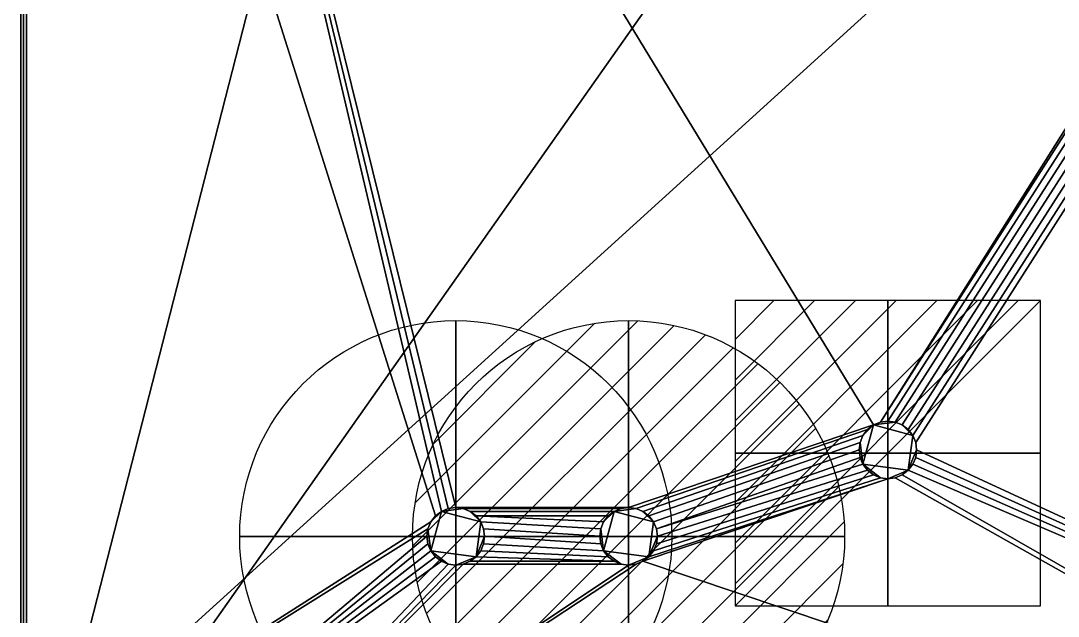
# Model space of a CAD drawing. Header units: millimetres. Extents: x -1 to 1080, y -1245 to 0.
# Drawn here: x 0 to 360.2, y -581.7 to -374.9 of the extents above; entities that cross this region are included whole.
import ezdxf

# ---------------------------------------------------------------- set-up
doc = ezdxf.new("R2010")
doc.units = ezdxf.units.MM
for name, color, linetype in [('IQ_200_2D', 1, 'Continuous'), ('IQ_200_3D', 1, 'Continuous'), ('IQ_204_3D', 7, 'Continuous')]:
    doc.layers.add(name, color=color, linetype=linetype)
for name, color, linetype, lineweight in [('IQ_CON_COLDWATER_INT', 7, 'Continuous', 25), ('IQ_CON_ELECTRICITY_INT', 7, 'Continuous', 25), ('IQ_CON_HOTWATER_INT', 7, 'Continuous', 25)]:
    doc.layers.add(name, color=color, linetype=linetype, lineweight=lineweight)
doc.layers.add('IQ_CURTAIN_3D', color=7, linetype='Continuous', transparency=0.9)

# ---------------------------------------------------------------- blocks, each defined once
blk = doc.blocks.new('*X2')
at = {"color": 0}
for p, q in [((286.774344, 2204.447934), (296.618251, 2214.291842)), ((286.774344, 2205.862148), (295.204037, 2214.291842)), ((286.774344, 2207.276361), (293.789824, 2214.291842)), ((286.774344, 2208.690575), (292.37561, 2214.291842)), ((286.774344, 2210.104788), (290.961397, 2214.291842)), ((286.774344, 2211.519002), (289.547183, 2214.291842)), ((286.774344, 2212.933216), (288.13297, 2214.291842))]:
    blk.add_line(p, q, dxfattribs=at)
blk = doc.blocks.new('electricity')
for p, q in [((2.121, 2.121), (-2.121, 2.121)), ((-2.121, 2.121), (-2.121, -2.121)), ((-2.121, -2.121), (2.121, 2.121)), ((2.121, -2.121), (2.121, 2.121)), ((-2.121, -2.121), (2.121, -2.121))]:
    blk.add_line(p, q)
at = {"extrusion": (-1, 0, 0)}
for p, q in [((0, -2.121, 2.121), (0, 2.121, 2.121)), ((0, 2.121, -2.121), (0, -2.121, -2.121)), ((0, 2.121, 2.121), (0, 2.121, -2.121)), ((0, 2.121, -2.121), (0, -2.121, 2.121)), ((0, -2.121, -2.121), (0, -2.121, 2.121))]:
    blk.add_line(p, q, dxfattribs=at)
at = {"extrusion": (0, -1, 0)}
for p, q in [((2.121, 0, 2.121), (-2.121, 0, 2.121)), ((-2.121, 0, -2.121), (2.121, 0, -2.121)), ((-2.121, 0, 2.121), (-2.121, 0, -2.121)), ((-2.121, 0, -2.121), (2.121, 0, 2.121)), ((2.121, 0, -2.121), (2.121, 0, 2.121))]:
    blk.add_line(p, q, dxfattribs=at)
at = {"xscale": 0.4000000000000909, "yscale": 0.4000000000000909, "zscale": 0.4000000000000909}
blk.add_blockref('*X2', (-116.831, -883.595), dxfattribs=at)
at = {"extrusion": (-1, 0, 0), "xscale": 0.3999999999999773, "yscale": 0.3999999999999773, "zscale": 0.3999999999999773}
blk.add_blockref('*X2', (-116.831, -883.595), dxfattribs=at)
at = {"extrusion": (0, -1, 0), "xscale": 0.4000000000000909, "yscale": 0.4000000000000909, "zscale": 0.4000000000000909}
blk.add_blockref('*X2', (-116.831, -883.595), dxfattribs=at)
blk = doc.blocks.new('coldwater')
blk.add_circle((0, 0), 3)
at = {"extrusion": (-1, 0, 0)}
blk.add_circle((0, 0), 3, dxfattribs=at)
at = {"extrusion": (0, -1, 0)}
blk.add_circle((0, 0), 3, dxfattribs=at)
blk = doc.blocks.new('*X6')
at = {"color": 0}
for p, q in [((134.076, 2208.727), (141.893, 2216.545)), ((134.162, 2210.227), (140.393, 2216.459)), ((134.237, 2207.474), (143.147, 2216.384)), ((134.56, 2206.383), (144.238, 2216.061)), ((134.798, 2212.278), (138.342, 2215.822)), ((135.008, 2205.417), (145.203, 2215.612)), ((135.564, 2204.558), (146.062, 2215.057)), ((136.217, 2203.797), (146.823, 2214.403)), ((136.965, 2203.131), (147.489, 2213.655)), ((137.81, 2202.562), (148.059, 2212.811)), ((138.76, 2202.097), (148.523, 2211.861)), ((139.832, 2201.755), (148.865, 2210.788)), ((141.06, 2201.569), (149.052, 2209.561)), ((142.517, 2201.612), (149.009, 2208.104)), ((144.444, 2202.124), (148.496, 2206.177))]:
    blk.add_line(p, q, dxfattribs=at)
blk = doc.blocks.new('hotwater')
blk.add_line((3, 0), (3, 0))
blk.add_circle((0, 0), 3)
at = {"extrusion": (-1, 0, 0)}
blk.add_circle((0, 0), 3, dxfattribs=at)
at = {"extrusion": (0, -1, 0)}
blk.add_circle((0, 0), 3, dxfattribs=at)
at = {"xscale": 0.4000000000000909, "yscale": 0.4000000000000909, "zscale": 0.4000000000000909}
blk.add_blockref('*X6', (-56.628, -883.621), dxfattribs=at)
at = {"extrusion": (-1, 0, 0), "xscale": 0.3999999999999773, "yscale": 0.3999999999999773, "zscale": 0.3999999999999773}
blk.add_blockref('*X6', (-56.628, -883.621), dxfattribs=at)
at = {"extrusion": (0, -1, 0), "xscale": 0.4000000000000909, "yscale": 0.4000000000000909, "zscale": 0.4000000000000909}
blk.add_blockref('*X6', (-56.628, -883.621), dxfattribs=at)

msp = doc.modelspace()

# ---------------------------------------------------------------- linework, layer by layer
at = {"layer": 'IQ_200_2D', "linetype": 'Continuous'}
msp.add_line((0, -54), (0, -679), dxfattribs=at)
at = {"layer": 'IQ_CURTAIN_3D'}
for p, q in [((0, -420.25, 898.97), (0, -420.25, 1369.03)), ((0, -482.75, 898.97), (0, -482.75, 1369.03)), ((0, -545.25, 898.97), (0, -545.25, 1369.03))]:
    msp.add_line(p, q, dxfattribs=at)

# ---------------------------------------------------------------- block references
at = {"layer": 'IQ_CON_COLDWATER_INT', "xscale": 25, "yscale": 25, "zscale": 25}
msp.add_blockref('coldwater', (151, -554), dxfattribs=at)
at = {"layer": 'IQ_CON_ELECTRICITY_INT', "xscale": 25, "yscale": 25, "zscale": 25}
msp.add_blockref('electricity', (301, -525), dxfattribs=at)
at = {"layer": 'IQ_CON_HOTWATER_INT', "xscale": 25, "yscale": 25, "zscale": 25}
msp.add_blockref('hotwater', (211, -554), dxfattribs=at)

# ---------------------------------------------------------------- meshes
at = {"layer": 'IQ_200_3D'}
mesh = msp.add_polyface(dxfattribs=at)
corners = [(0, -54, 1450), (0, -679, 1450), (600, -679, 1450), (600, -54, 1450), (440, -54, 1450), (386, 0, 1450), (214, 0, 1450), (160, -54, 1450)]
mesh.append_faces([[corners[k] for k in face] for face in [(4, 1, 2, 3), (1, 7, 0), (7, 5, 6)]], dxfattribs={"vtx0": -1})
mesh.append_faces([[corners[k] for k in face] for face in [(4, 5, 7, 1)]], dxfattribs={"vtx1": -1, "vtx2": -1, "vtx3": -1})
mesh = msp.add_polyface(dxfattribs=at)
corners = [(600, -54, 725), (600, -679, 725), (560, -679, 725), (560, -725, 725), (40, -725, 725), (40, -679, 725), (0, -679, 725), (0, -54, 725), (160, -54, 725), (214, 0, 725), (386, 0, 725), (440, -54, 725), (1, -639, 725), (40, -639, 725), (40, -678, 725), (560, -678, 725), (560, -639, 725), (599, -639, 725), (599, -94, 725), (560, -94, 725), (560, -55, 725), (40, -55, 725), (40, -94, 725), (1, -94, 725)]
mesh.append_faces([[corners[k] for k in face] for face in [(11, 8, 9, 10)]], dxfattribs={"vtx0": -1})
mesh.append_faces([[corners[k] for k in face] for face in [(23, 7, 21, 22), (20, 0, 18, 19)]], dxfattribs={"vtx0": -1, "vtx1": -1})
mesh.append_faces([[corners[k] for k in face] for face in [(6, 12, 14, 5)]], dxfattribs={"vtx0": -1, "vtx1": -1, "vtx2": -1})
mesh.append_faces([[corners[k] for k in face] for face in [(20, 8, 11, 0)]], dxfattribs={"vtx0": -1, "vtx1": -1, "vtx3": -1})
mesh.append_faces([[corners[k] for k in face] for face in [(7, 23, 12, 6), (8, 20, 21, 7)]], dxfattribs={"vtx0": -1, "vtx2": -1})
mesh.append_faces([[corners[k] for k in face] for face in [(2, 4, 5, 15)]], dxfattribs={"vtx0": -1, "vtx2": -1, "vtx3": -1})
mesh.append_faces([[corners[k] for k in face] for face in [(13, 14, 12)]], dxfattribs={"vtx1": -1})
mesh.append_faces([[corners[k] for k in face] for face in [(14, 15, 5)]], dxfattribs={"vtx1": -1, "vtx2": -1})
mesh.append_faces([[corners[k] for k in face] for face in [(1, 2, 15, 17)]], dxfattribs={"vtx1": -1, "vtx2": -1, "vtx3": -1})
mesh.append_faces([[corners[k] for k in face] for face in [(17, 18, 0, 1)]], dxfattribs={"vtx1": -1, "vtx3": -1})
mesh.append_faces([[corners[k] for k in face] for face in [(15, 16, 17), (2, 3, 4)]], dxfattribs={"vtx2": -1})
mesh = msp.add_polyface(dxfattribs=at)
corners = [(0, -54, 1450), (0, -679, 1450), (0, -679, 725), (0, -54, 725), (0, -639, 850), (0, -639, 1370), (0, -94, 1370), (0, -94, 850)]
mesh.append_faces([[corners[k] for k in face] for face in [(0, 6, 5, 1), (3, 7, 6, 0)]], dxfattribs={"vtx0": -1, "vtx2": -1})
mesh.append_faces([[corners[k] for k in face] for face in [(2, 1, 5, 4), (3, 2, 4, 7)]], dxfattribs={"vtx1": -1, "vtx3": -1})
mesh = msp.add_polyface(dxfattribs=at)
corners = [(1, -639, 201.37), (1, -94, 201.37), (40, -94, 201.37), (40, -55, 201.37), (560, -55, 201.37), (560, -94, 201.37), (599, -94, 201.37), (599, -639, 201.37), (560, -639, 201.37), (560, -678, 201.37), (40, -678, 201.37), (40, -639, 201.37), (141, -553.9, 201.37), (141.34, -556.49, 201.37), (142.34, -558.9, 201.37), (143.93, -560.97, 201.37), (146, -562.56, 201.37), (148.41, -563.56, 201.37), (151, -563.9, 201.37), (153.59, -563.56, 201.37), (156, -562.56, 201.37), (158.07, -560.97, 201.37), (159.66, -558.9, 201.37), (160.66, -556.49, 201.37), (161, -553.9, 201.37), (160.66, -551.31, 201.37), (159.66, -548.9, 201.37), (158.07, -546.83, 201.37), (156, -545.24, 201.37), (153.59, -544.24, 201.37), (151, -543.9, 201.37), (148.41, -544.24, 201.37), (146, -545.24, 201.37), (143.93, -546.83, 201.37), (142.34, -548.9, 201.37), (141.34, -551.31, 201.37), (201, -553.9, 201.37), (201.34, -556.49, 201.37), (202.34, -558.9, 201.37), (203.93, -560.97, 201.37), (206, -562.56, 201.37), (208.41, -563.56, 201.37), (211, -563.9, 201.37), (213.59, -563.56, 201.37), (216, -562.56, 201.37), (218.07, -560.97, 201.37), (219.66, -558.9, 201.37), (220.66, -556.49, 201.37), (221, -553.9, 201.37), (220.66, -551.31, 201.37), (219.66, -548.9, 201.37), (218.07, -546.83, 201.37), (216, -545.24, 201.37), (213.59, -544.24, 201.37), (211, -543.9, 201.37), (208.41, -544.24, 201.37), (206, -545.24, 201.37), (203.93, -546.83, 201.37), (202.34, -548.9, 201.37), (201.34, -551.31, 201.37), (291, -523.9, 201.37), (291.34, -526.49, 201.37), (292.34, -528.9, 201.37), (293.93, -530.97, 201.37), (296, -532.56, 201.37), (298.41, -533.56, 201.37), (301, -533.9, 201.37), (303.59, -533.56, 201.37), (306, -532.56, 201.37), (308.07, -530.97, 201.37), (309.66, -528.9, 201.37), (310.66, -526.49, 201.37), (311, -523.9, 201.37), (310.66, -521.31, 201.37), (309.66, -518.9, 201.37), (308.07, -516.83, 201.37), (306, -515.24, 201.37), (303.59, -514.24, 201.37), (301, -513.9, 201.37), (298.41, -514.24, 201.37), (296, -515.24, 201.37), (293.93, -516.83, 201.37), (292.34, -518.9, 201.37), (291.34, -521.31, 201.37), (447.9, -277, 201.37), (448.24, -279.59, 201.37), (449.24, -282, 201.37), (450.83, -284.07, 201.37), (452.9, -285.66, 201.37), (455.31, -286.66, 201.37), (457.9, -287, 201.37), (460.49, -286.66, 201.37), (462.9, -285.66, 201.37), (464.97, -284.07, 201.37), (466.56, -282, 201.37), (467.56, -279.59, 201.37), (467.9, -277, 201.37), (467.56, -274.41, 201.37), (466.56, -272, 201.37), (464.97, -269.93, 201.37), (462.9, -268.34, 201.37), (460.49, -267.34, 201.37), (457.9, -267, 201.37), (455.31, -267.34, 201.37), (452.9, -268.34, 201.37), (450.83, -269.93, 201.37), (449.24, -272, 201.37), (448.24, -274.41, 201.37)]
mesh.append_faces([[corners[k] for k in face] for face in [(70, 8, 69), (71, 8, 70), (62, 49, 61), (102, 5, 101), (95, 7, 94), (85, 79, 84), (92, 8, 91), (21, 40, 20), (14, 11, 13), (58, 27, 57), (35, 0, 34)]], dxfattribs={"vtx0": -1, "vtx1": -1})
mesh.append_faces([[corners[k] for k in face] for face in [(80, 2, 84, 79)]], dxfattribs={"vtx0": -1, "vtx1": -1, "vtx2": -1})
mesh.append_faces([[corners[k] for k in face] for face in [(80, 54, 30, 2)]], dxfattribs={"vtx0": -1, "vtx1": -1, "vtx2": -1, "vtx3": -1})
mesh.append_faces([[corners[k] for k in face] for face in [(50, 60, 61, 49), (52, 82, 83, 51), (54, 80, 81, 53), (51, 83, 60, 50), (104, 4, 5, 103), (6, 97, 98), (2, 107, 84), (53, 81, 82, 52), (20, 40, 41, 19), (11, 16, 17, 10), (28, 56, 57, 27), (29, 55, 56, 28), (2, 30, 31)]], dxfattribs={"vtx0": -1, "vtx2": -1})
mesh.append_faces([[corners[k] for k in face] for face in [(44, 66, 67, 9), (8, 72, 73, 91)]], dxfattribs={"vtx0": -1, "vtx2": -1, "vtx3": -1})
mesh.append_faces([[corners[k] for k in face] for face in [(67, 68, 9), (71, 72, 8), (96, 97, 6), (93, 94, 7), (100, 101, 5), (99, 100, 5), (102, 103, 5), (106, 107, 2), (42, 43, 10), (44, 45, 66), (18, 19, 10), (17, 18, 10), (15, 16, 11), (14, 15, 11), (12, 13, 11), (31, 32, 2)]], dxfattribs={"vtx1": -1, "vtx2": -1})
mesh.append_faces([[corners[k] for k in face] for face in [(41, 42, 10, 19)]], dxfattribs={"vtx1": -1, "vtx2": -1, "vtx3": -1})
mesh.append_faces([[corners[k] for k in face] for face in [(8, 9, 68, 69), (7, 8, 92, 93), (74, 75, 89, 90), (73, 74, 90, 91), (75, 76, 88, 89), (65, 66, 45, 46), (64, 65, 46, 47), (62, 63, 48, 49), (63, 64, 47, 48), (78, 79, 85, 86), (77, 78, 86, 87), (76, 77, 87, 88), (95, 96, 6, 7), (5, 6, 98, 99), (104, 105, 3, 4), (105, 106, 2, 3), (43, 44, 9, 10), (39, 40, 21, 22), (38, 39, 22, 23), (37, 38, 23, 24), (36, 37, 24, 25), (35, 12, 11, 0), (59, 36, 25, 26), (58, 59, 26, 27), (54, 55, 29, 30), (32, 33, 1, 2), (33, 34, 0, 1)]], dxfattribs={"vtx1": -1, "vtx3": -1})
mesh = msp.add_polyface(dxfattribs=at)
corners = [(0, -639, 850), (600, -639, 850), (600, -94, 850), (0, -94, 850), (0, -94, 850), (0, -94, 850), (0, -639, 850), (0, -639, 850)]
mesh.append_faces([[corners[k] for k in face] for face in [(1, 2, 7, 0), (6, 7, 4, 5)]], dxfattribs={"vtx1": -1})
mesh.append_faces([[corners[k] for k in face] for face in [(2, 3, 4, 7)]], dxfattribs={"vtx2": -1, "vtx3": -1})
mesh = msp.add_polyface(dxfattribs=at)
corners = [(0, -639, 1370), (0, -94, 1370), (600, -94, 1370), (600, -639, 1370)]
mesh.append_faces([[corners[k] for k in face] for face in [(0, 1, 2, 3)]])
mesh = msp.add_polyface(dxfattribs=at)
corners = [(1, -639, 201.37), (1, -639, 725), (1, -94, 725), (1, -94, 201.37)]
mesh.append_faces([[corners[k] for k in face] for face in [(0, 1, 2, 3)]])
at = {"layer": 'IQ_204_3D'}
mesh = msp.add_polyface(dxfattribs=at)
corners = [(291, -523.9, 173.9), (291.34, -521.31, 173.9), (292.34, -518.9, 173.9), (293.93, -516.83, 173.9), (296, -515.24, 173.9), (298.41, -514.24, 173.9), (301, -513.9, 173.9), (303.59, -514.24, 173.9), (306, -515.24, 173.9), (308.07, -516.83, 173.9), (309.66, -518.9, 173.9), (310.66, -521.31, 173.9), (311, -523.9, 173.9), (310.66, -526.49, 173.9), (309.66, -528.9, 173.9), (308.07, -530.97, 173.9), (306, -532.56, 173.9), (303.59, -533.56, 173.9), (301, -533.9, 173.9), (298.41, -533.56, 173.9), (296, -532.56, 173.9), (293.93, -530.97, 173.9), (292.34, -528.9, 173.9), (291.34, -526.49, 173.9)]
mesh.append_faces([[corners[k] for k in face] for face in [(10, 8, 9), (4, 2, 3), (15, 12, 13, 14)]], dxfattribs={"vtx0": -1})
mesh.append_faces([[corners[k] for k in face] for face in [(4, 10, 15, 22)]], dxfattribs={"vtx0": -1, "vtx1": -1, "vtx2": -1, "vtx3": -1})
mesh.append_faces([[corners[k] for k in face] for face in [(22, 1, 2, 4)]], dxfattribs={"vtx0": -1, "vtx2": -1, "vtx3": -1})
mesh.append_faces([[corners[k] for k in face] for face in [(7, 8, 10, 4), (18, 19, 22, 15)]], dxfattribs={"vtx1": -1, "vtx2": -1, "vtx3": -1})
mesh.append_faces([[corners[k] for k in face] for face in [(5, 6, 7, 4), (23, 0, 1, 22), (20, 21, 22, 19)]], dxfattribs={"vtx2": -1})
mesh.append_faces([[corners[k] for k in face] for face in [(10, 11, 12, 15)]], dxfattribs={"vtx2": -1, "vtx3": -1})
mesh.append_faces([[corners[k] for k in face] for face in [(15, 16, 17, 18)]], dxfattribs={"vtx3": -1})
mesh = msp.add_polyface(dxfattribs=at)
corners = [(311, -523.9, 173.9), (310.66, -521.31, 173.9), (309.66, -518.9, 173.9), (308.07, -516.83, 173.9), (306, -515.24, 173.9), (303.59, -514.24, 173.9), (301, -513.9, 173.9), (298.41, -514.24, 173.9), (296, -515.24, 173.9), (293.93, -516.83, 173.9), (292.34, -518.9, 173.9), (291.34, -521.31, 173.9), (291, -523.9, 173.9), (291, -523.9, 201.37), (291.34, -521.31, 201.37), (292.34, -518.9, 201.37), (293.93, -516.83, 201.37), (296, -515.24, 201.37), (298.41, -514.24, 201.37), (301, -513.9, 201.37), (303.59, -514.24, 201.37), (306, -515.24, 201.37), (308.07, -516.83, 201.37), (309.66, -518.9, 201.37), (310.66, -521.31, 201.37), (311, -523.9, 201.37)]
mesh.append_faces([[corners[k] for k in face] for face in [(0, 1, 24, 25), (13, 14, 11, 12)]], dxfattribs={"vtx1": -1})
mesh.append_faces([[corners[k] for k in face] for face in [(1, 2, 23, 24), (3, 4, 21, 22), (2, 3, 22, 23), (4, 5, 20, 21), (19, 20, 5, 6), (6, 7, 18, 19), (7, 8, 17, 18), (9, 10, 15, 16), (8, 9, 16, 17), (10, 11, 14, 15)]], dxfattribs={"vtx1": -1, "vtx3": -1})
mesh = msp.add_polyface(dxfattribs=at)
corners = [(291, -523.9, 173.9), (291.34, -526.49, 173.9), (292.34, -528.9, 173.9), (293.93, -530.97, 173.9), (296, -532.56, 173.9), (298.41, -533.56, 173.9), (301, -533.9, 173.9), (303.59, -533.56, 173.9), (306, -532.56, 173.9), (308.07, -530.97, 173.9), (309.66, -528.9, 173.9), (310.66, -526.49, 173.9), (311, -523.9, 173.9), (311, -523.9, 201.37), (310.66, -526.49, 201.37), (309.66, -528.9, 201.37), (308.07, -530.97, 201.37), (306, -532.56, 201.37), (303.59, -533.56, 201.37), (301, -533.9, 201.37), (298.41, -533.56, 201.37), (296, -532.56, 201.37), (293.93, -530.97, 201.37), (292.34, -528.9, 201.37), (291.34, -526.49, 201.37), (291, -523.9, 201.37)]
mesh.append_faces([[corners[k] for k in face] for face in [(0, 1, 24, 25), (13, 14, 11, 12)]], dxfattribs={"vtx1": -1})
mesh.append_faces([[corners[k] for k in face] for face in [(1, 2, 23, 24), (3, 4, 21, 22), (2, 3, 22, 23), (4, 5, 20, 21), (19, 20, 5, 6), (6, 7, 18, 19), (7, 8, 17, 18), (9, 10, 15, 16), (8, 9, 16, 17), (10, 11, 14, 15)]], dxfattribs={"vtx1": -1, "vtx3": -1})
mesh = msp.add_polyface(dxfattribs=at)
corners = [(141, -553.9, 173.9), (141.34, -551.31, 173.9), (142.34, -548.9, 173.9), (143.93, -546.83, 173.9), (146, -545.24, 173.9), (148.41, -544.24, 173.9), (151, -543.9, 173.9), (153.59, -544.24, 173.9), (156, -545.24, 173.9), (158.07, -546.83, 173.9), (159.66, -548.9, 173.9), (160.66, -551.31, 173.9), (161, -553.9, 173.9), (160.66, -556.49, 173.9), (159.66, -558.9, 173.9), (158.07, -560.97, 173.9), (156, -562.56, 173.9), (153.59, -563.56, 173.9), (151, -563.9, 173.9), (148.41, -563.56, 173.9), (146, -562.56, 173.9), (143.93, -560.97, 173.9), (142.34, -558.9, 173.9), (141.34, -556.49, 173.9)]
mesh.append_faces([[corners[k] for k in face] for face in [(10, 8, 9), (4, 2, 3), (15, 12, 13, 14)]], dxfattribs={"vtx0": -1})
mesh.append_faces([[corners[k] for k in face] for face in [(4, 10, 15, 22)]], dxfattribs={"vtx0": -1, "vtx1": -1, "vtx2": -1, "vtx3": -1})
mesh.append_faces([[corners[k] for k in face] for face in [(22, 1, 2, 4)]], dxfattribs={"vtx0": -1, "vtx2": -1, "vtx3": -1})
mesh.append_faces([[corners[k] for k in face] for face in [(7, 8, 10, 4), (18, 19, 22, 15)]], dxfattribs={"vtx1": -1, "vtx2": -1, "vtx3": -1})
mesh.append_faces([[corners[k] for k in face] for face in [(5, 6, 7, 4), (23, 0, 1, 22), (20, 21, 22, 19)]], dxfattribs={"vtx2": -1})
mesh.append_faces([[corners[k] for k in face] for face in [(10, 11, 12, 15)]], dxfattribs={"vtx2": -1, "vtx3": -1})
mesh.append_faces([[corners[k] for k in face] for face in [(15, 16, 17, 18)]], dxfattribs={"vtx3": -1})
mesh = msp.add_polyface(dxfattribs=at)
corners = [(161, -553.9, 173.9), (160.66, -551.31, 173.9), (159.66, -548.9, 173.9), (158.07, -546.83, 173.9), (156, -545.24, 173.9), (153.59, -544.24, 173.9), (151, -543.9, 173.9), (148.41, -544.24, 173.9), (146, -545.24, 173.9), (143.93, -546.83, 173.9), (142.34, -548.9, 173.9), (141.34, -551.31, 173.9), (141, -553.9, 173.9), (141, -553.9, 201.37), (141.34, -551.31, 201.37), (142.34, -548.9, 201.37), (143.93, -546.83, 201.37), (146, -545.24, 201.37), (148.41, -544.24, 201.37), (151, -543.9, 201.37), (153.59, -544.24, 201.37), (156, -545.24, 201.37), (158.07, -546.83, 201.37), (159.66, -548.9, 201.37), (160.66, -551.31, 201.37), (161, -553.9, 201.37)]
mesh.append_faces([[corners[k] for k in face] for face in [(0, 1, 24, 25), (13, 14, 11, 12)]], dxfattribs={"vtx1": -1})
mesh.append_faces([[corners[k] for k in face] for face in [(1, 2, 23, 24), (3, 4, 21, 22), (2, 3, 22, 23), (4, 5, 20, 21), (19, 20, 5, 6), (6, 7, 18, 19), (7, 8, 17, 18), (9, 10, 15, 16), (8, 9, 16, 17), (10, 11, 14, 15)]], dxfattribs={"vtx1": -1, "vtx3": -1})
mesh = msp.add_polyface(dxfattribs=at)
corners = [(201, -553.9, 173.9), (201.34, -551.31, 173.9), (202.34, -548.9, 173.9), (203.93, -546.83, 173.9), (206, -545.24, 173.9), (208.41, -544.24, 173.9), (211, -543.9, 173.9), (213.59, -544.24, 173.9), (216, -545.24, 173.9), (218.07, -546.83, 173.9), (219.66, -548.9, 173.9), (220.66, -551.31, 173.9), (221, -553.9, 173.9), (220.66, -556.49, 173.9), (219.66, -558.9, 173.9), (218.07, -560.97, 173.9), (216, -562.56, 173.9), (213.59, -563.56, 173.9), (211, -563.9, 173.9), (208.41, -563.56, 173.9), (206, -562.56, 173.9), (203.93, -560.97, 173.9), (202.34, -558.9, 173.9), (201.34, -556.49, 173.9)]
mesh.append_faces([[corners[k] for k in face] for face in [(10, 8, 9), (4, 2, 3), (15, 12, 13, 14)]], dxfattribs={"vtx0": -1})
mesh.append_faces([[corners[k] for k in face] for face in [(4, 10, 15, 22)]], dxfattribs={"vtx0": -1, "vtx1": -1, "vtx2": -1, "vtx3": -1})
mesh.append_faces([[corners[k] for k in face] for face in [(22, 1, 2, 4)]], dxfattribs={"vtx0": -1, "vtx2": -1, "vtx3": -1})
mesh.append_faces([[corners[k] for k in face] for face in [(7, 8, 10, 4), (18, 19, 22, 15)]], dxfattribs={"vtx1": -1, "vtx2": -1, "vtx3": -1})
mesh.append_faces([[corners[k] for k in face] for face in [(5, 6, 7, 4), (23, 0, 1, 22), (20, 21, 22, 19)]], dxfattribs={"vtx2": -1})
mesh.append_faces([[corners[k] for k in face] for face in [(10, 11, 12, 15)]], dxfattribs={"vtx2": -1, "vtx3": -1})
mesh.append_faces([[corners[k] for k in face] for face in [(15, 16, 17, 18)]], dxfattribs={"vtx3": -1})
mesh = msp.add_polyface(dxfattribs=at)
corners = [(221, -553.9, 173.9), (220.66, -551.31, 173.9), (219.66, -548.9, 173.9), (218.07, -546.83, 173.9), (216, -545.24, 173.9), (213.59, -544.24, 173.9), (211, -543.9, 173.9), (208.41, -544.24, 173.9), (206, -545.24, 173.9), (203.93, -546.83, 173.9), (202.34, -548.9, 173.9), (201.34, -551.31, 173.9), (201, -553.9, 173.9), (201, -553.9, 201.37), (201.34, -551.31, 201.37), (202.34, -548.9, 201.37), (203.93, -546.83, 201.37), (206, -545.24, 201.37), (208.41, -544.24, 201.37), (211, -543.9, 201.37), (213.59, -544.24, 201.37), (216, -545.24, 201.37), (218.07, -546.83, 201.37), (219.66, -548.9, 201.37), (220.66, -551.31, 201.37), (221, -553.9, 201.37)]
mesh.append_faces([[corners[k] for k in face] for face in [(0, 1, 24, 25), (13, 14, 11, 12)]], dxfattribs={"vtx1": -1})
mesh.append_faces([[corners[k] for k in face] for face in [(1, 2, 23, 24), (3, 4, 21, 22), (2, 3, 22, 23), (4, 5, 20, 21), (19, 20, 5, 6), (6, 7, 18, 19), (7, 8, 17, 18), (9, 10, 15, 16), (8, 9, 16, 17), (10, 11, 14, 15)]], dxfattribs={"vtx1": -1, "vtx3": -1})
mesh = msp.add_polyface(dxfattribs=at)
corners = [(141, -553.9, 173.9), (141.34, -556.49, 173.9), (142.34, -558.9, 173.9), (143.93, -560.97, 173.9), (146, -562.56, 173.9), (148.41, -563.56, 173.9), (151, -563.9, 173.9), (153.59, -563.56, 173.9), (156, -562.56, 173.9), (158.07, -560.97, 173.9), (159.66, -558.9, 173.9), (160.66, -556.49, 173.9), (161, -553.9, 173.9), (161, -553.9, 201.37), (160.66, -556.49, 201.37), (159.66, -558.9, 201.37), (158.07, -560.97, 201.37), (156, -562.56, 201.37), (153.59, -563.56, 201.37), (151, -563.9, 201.37), (148.41, -563.56, 201.37), (146, -562.56, 201.37), (143.93, -560.97, 201.37), (142.34, -558.9, 201.37), (141.34, -556.49, 201.37), (141, -553.9, 201.37)]
mesh.append_faces([[corners[k] for k in face] for face in [(0, 1, 24, 25), (13, 14, 11, 12)]], dxfattribs={"vtx1": -1})
mesh.append_faces([[corners[k] for k in face] for face in [(1, 2, 23, 24), (3, 4, 21, 22), (2, 3, 22, 23), (4, 5, 20, 21), (19, 20, 5, 6), (6, 7, 18, 19), (7, 8, 17, 18), (9, 10, 15, 16), (8, 9, 16, 17), (10, 11, 14, 15)]], dxfattribs={"vtx1": -1, "vtx3": -1})
mesh = msp.add_polyface(dxfattribs=at)
corners = [(201, -553.9, 173.9), (201.34, -556.49, 173.9), (202.34, -558.9, 173.9), (203.93, -560.97, 173.9), (206, -562.56, 173.9), (208.41, -563.56, 173.9), (211, -563.9, 173.9), (213.59, -563.56, 173.9), (216, -562.56, 173.9), (218.07, -560.97, 173.9), (219.66, -558.9, 173.9), (220.66, -556.49, 173.9), (221, -553.9, 173.9), (221, -553.9, 201.37), (220.66, -556.49, 201.37), (219.66, -558.9, 201.37), (218.07, -560.97, 201.37), (216, -562.56, 201.37), (213.59, -563.56, 201.37), (211, -563.9, 201.37), (208.41, -563.56, 201.37), (206, -562.56, 201.37), (203.93, -560.97, 201.37), (202.34, -558.9, 201.37), (201.34, -556.49, 201.37), (201, -553.9, 201.37)]
mesh.append_faces([[corners[k] for k in face] for face in [(0, 1, 24, 25), (13, 14, 11, 12)]], dxfattribs={"vtx1": -1})
mesh.append_faces([[corners[k] for k in face] for face in [(1, 2, 23, 24), (3, 4, 21, 22), (2, 3, 22, 23), (4, 5, 20, 21), (19, 20, 5, 6), (6, 7, 18, 19), (7, 8, 17, 18), (9, 10, 15, 16), (8, 9, 16, 17), (10, 11, 14, 15)]], dxfattribs={"vtx1": -1, "vtx3": -1})
at = {"layer": 'IQ_CURTAIN_3D'}
mesh = msp.add_polyface(dxfattribs=at)
corners = [(2, -639, 898.97), (0, -639, 898.97), (0, -94, 898.97), (2, -94, 898.97)]
mesh.append_faces([[corners[k] for k in face] for face in [(0, 1, 2, 3)]])
mesh = msp.add_polyface(dxfattribs=at)
corners = [(0, -94, 1370), (0, -639, 1370), (2, -639, 1370), (2, -94, 1370)]
mesh.append_faces([[corners[k] for k in face] for face in [(0, 1, 2, 3)]])
mesh = msp.add_polyface(dxfattribs=at)
corners = [(0, -94, 1370), (0, -94, 898.97), (0, -639, 898.97), (0, -639, 1370)]
mesh.append_faces([[corners[k] for k in face] for face in [(0, 1, 2, 3)]])
mesh = msp.add_polyface(dxfattribs=at)
corners = [(2, -639, 1370), (2, -639, 898.97), (2, -94, 898.97), (2, -94, 1370)]
mesh.append_faces([[corners[k] for k in face] for face in [(0, 1, 2, 3)]])

doc.saveas('drawing.dxf')
